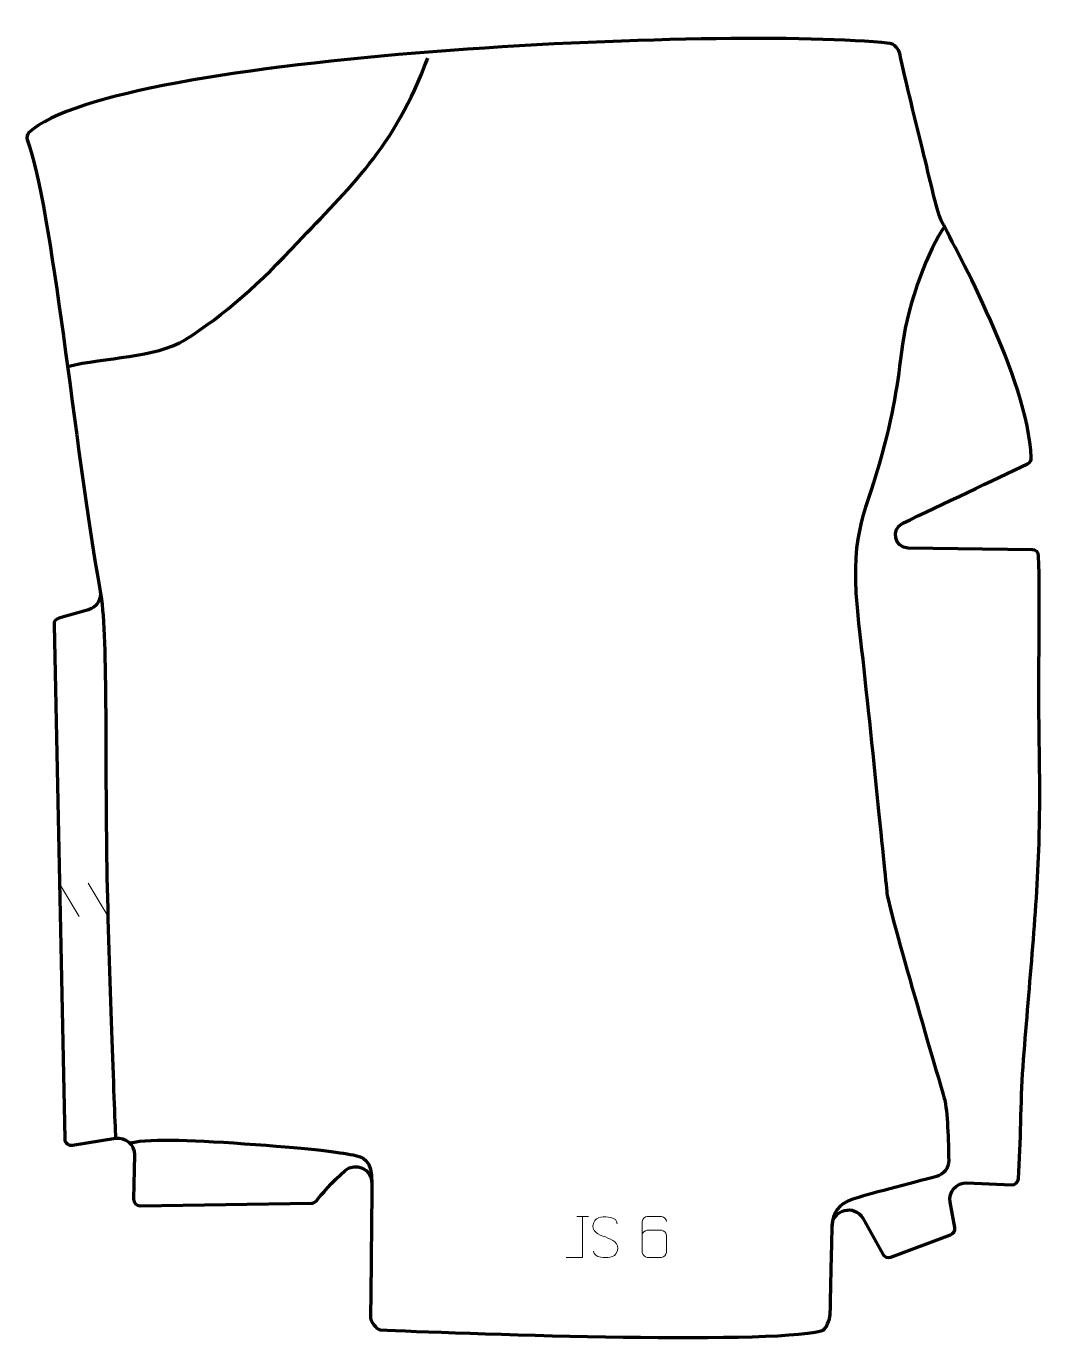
# Model space of a CAD drawing. Header units: millimetres. Extents: x -311 to 311, y -391 to 417.
import ezdxf

# ---------------------------------------------------------------- set-up
doc = ezdxf.new("R2010")
doc.units = ezdxf.units.MM
doc.header["$MEASUREMENT"] = 0
doc.layers.add('layer 1', color=7, linetype='Continuous')
doc.layers.add('layer 2', color=7, linetype='Continuous')

msp = doc.modelspace()

# ---------------------------------------------------------------- linework, layer by layer
at = {"layer": 'layer 1', "color": 230, "lineweight": 200}
msp.add_open_spline([(-99.7992, -374.9369), (-99.4564, -345.4046), (-99.1077, -313.9175), (-98.9254, -292.1009), (-98.9254, -292.1009), (-98.8538, -283.5245), (-108.9065, -278.8442), (-115.423, -284.4205), (-115.423, -284.4205), (-123.1637, -291.0447), (-130.2898, -299.5664), (-133.0048, -302.9357), (-133.0048, -302.9357), (-133.752, -303.8628), (-134.8713, -304.4103), (-136.0619, -304.4283), (-136.0619, -304.4283), (-136.0619, -304.4283), (-241.0095, -305.9947), (-241.0095, -305.9947), (-241.0095, -305.9947), (-243.2715, -306.0282), (-245.1112, -304.181), (-245.0682, -301.919), (-245.0682, -301.919), (-245.0682, -301.919), (-244.5514, -274.6853), (-244.5514, -274.6853), (-244.5514, -274.6853), (-244.4328, -268.4514), (-249.9855, -263.6306), (-256.1407, -264.6227), (-256.1407, -264.6227), (-256.1407, -264.6227), (-282.5709, -268.8828), (-282.5709, -268.8828), (-282.5709, -268.8828), (-284.9691, -269.2694), (-287.1556, -267.4463), (-287.2064, -265.0174), (-287.2064, -265.0174), (-287.2064, -265.0174), (-293.8058, 50.3103), (-293.8058, 50.3103), (-293.8058, 50.3103), (-293.8436, 52.1267), (-292.6525, 53.7407), (-290.9056, 54.2399), (-290.9056, 54.2399), (-290.9056, 54.2399), (-272.6265, 59.4631), (-272.6265, 59.4631), (-272.6265, 59.4631), (-267.7049, 60.8696), (-264.6346, 65.7662), (-265.5247, 70.8067), (-265.5247, 70.8067), (-281.5796, 161.7528), (-294.6962, 305.0963), (-310.2022, 347.7524), (-310.2022, 347.7524), (-310.7512, 349.263), (-310.3292, 350.9546), (-309.146, 352.0422), (-309.146, 352.0422), (-256.122, 400.7649), (122.124, 417.1526), (218.4535, 406.7249), (218.4535, 406.7249), (221.3383, 406.4126), (224.0531, 402.9563), (224.6046, 400.4881), (224.6046, 400.4881), (228.4922, 383.0926), (234.2945, 359.0122), (239.4587, 338.1184), (239.4587, 338.1184), (244.0692, 319.4635), (247.496, 303.2643), (250.683, 296.8907), (250.683, 296.8907), (258.8131, 280.6303), (303.1217, 201.5895), (305.2701, 152.7308), (305.2701, 152.7308), (305.3414, 151.1077), (304.4464, 149.5985), (302.9753, 148.9085), (302.9753, 148.9085), (282.7417, 139.4191), (250.3722, 123.9449), (226.4948, 112.4972), (226.4948, 112.4972), (218.8716, 108.8425), (221.3908, 97.4011), (229.8437, 97.2847), (229.8437, 97.2847), (229.8437, 97.2847), (305.8039, 96.236), (305.8039, 96.236), (305.8039, 96.236), (307.9498, 96.2063), (309.6855, 94.489), (309.7476, 92.3438), (309.7476, 92.3438), (310.56, 64.2849), (309.8396, 35.5232), (309.9141, 6.0462), (309.9141, 6.0462), (309.9874, -23.1981), (310.9816, -53.1465), (310.0305, -83.8117), (310.0305, -83.8117), (308.655, -128.1456), (303.6032, -173.8409), (300.2522, -220.7427), (300.2522, -220.7427), (298.6351, -243.3745), (298.9783, -266.2871), (297.3552, -289.4631), (297.3552, -289.4631), (297.2035, -291.6289), (295.356, -293.282), (293.1868, -293.1867), (293.1868, -293.1867), (293.1868, -293.1867), (265.7378, -291.9816), (265.7378, -291.9816), (265.7378, -291.9816), (259.3099, -291.6994), (254.2919, -297.473), (255.4674, -303.799), (255.4674, -303.799), (255.4674, -303.799), (258.3507, -319.3131), (258.3507, -319.3131), (258.3507, -319.3131), (258.7059, -321.2251), (257.6345, -323.1153), (255.8117, -323.793), (255.8117, -323.793), (255.8117, -323.793), (219.1098, -337.4388), (219.1098, -337.4388), (219.1098, -337.4388), (217.2612, -338.126), (215.1876, -337.3633), (214.2249, -335.6421), (214.2249, -335.6421), (214.2249, -335.6421), (201.944, -313.6856), (201.944, -313.6856), (201.944, -313.6856), (196.9744, -304.8009), (183.4559, -308.1568), (183.2189, -318.3341), (183.2189, -318.3341), (183.2189, -318.3341), (182.6129, -344.3326), (181.9499, -372.816), (181.9499, -372.816), (181.8917, -375.3197), (179.7257, -381.9737), (176.4972, -382.7557), (176.4972, -382.7557), (141.9312, -391.129), (-51.6405, -384.1158), (-94.064, -381.9978), (-94.064, -381.9978), (-96.1881, -381.8918), (-99.8158, -376.3659), (-99.7992, -374.9369)], degree=3, knots=[0, 0, 0, 0, 0.02272727, 0.02272727, 0.02272727, 0.02272727, 0.04545455, 0.04545455, 0.04545455, 0.04545455, 0.06818182, 0.06818182, 0.06818182, 0.06818182, 0.09090909, 0.09090909, 0.09090909, 0.09090909, 0.11363636, 0.11363636, 0.11363636, 0.11363636, 0.13636364, 0.13636364, 0.13636364, 0.13636364, 0.15909091, 0.15909091, 0.15909091, 0.15909091, 0.18181818, 0.18181818, 0.18181818, 0.18181818, 0.20454545, 0.20454545, 0.20454545, 0.20454545, 0.22727273, 0.22727273, 0.22727273, 0.22727273, 0.25, 0.25, 0.25, 0.25, 0.27272727, 0.27272727, 0.27272727, 0.27272727, 0.29545455, 0.29545455, 0.29545455, 0.29545455, 0.31818182, 0.31818182, 0.31818182, 0.31818182, 0.34090909, 0.34090909, 0.34090909, 0.34090909, 0.36363636, 0.36363636, 0.36363636, 0.36363636, 0.38636364, 0.38636364, 0.38636364, 0.38636364, 0.40909091, 0.40909091, 0.40909091, 0.40909091, 0.43181818, 0.43181818, 0.43181818, 0.43181818, 0.45454545, 0.45454545, 0.45454545, 0.45454545, 0.47727273, 0.47727273, 0.47727273, 0.47727273, 0.5, 0.5, 0.5, 0.5, 0.52272727, 0.52272727, 0.52272727, 0.52272727, 0.54545455, 0.54545455, 0.54545455, 0.54545455, 0.56818182, 0.56818182, 0.56818182, 0.56818182, 0.59090909, 0.59090909, 0.59090909, 0.59090909, 0.61363636, 0.61363636, 0.61363636, 0.61363636, 0.63636364, 0.63636364, 0.63636364, 0.63636364, 0.65909091, 0.65909091, 0.65909091, 0.65909091, 0.68181818, 0.68181818, 0.68181818, 0.68181818, 0.70454545, 0.70454545, 0.70454545, 0.70454545, 0.72727273, 0.72727273, 0.72727273, 0.72727273, 0.75, 0.75, 0.75, 0.75, 0.77272727, 0.77272727, 0.77272727, 0.77272727, 0.79545455, 0.79545455, 0.79545455, 0.79545455, 0.81818182, 0.81818182, 0.81818182, 0.81818182, 0.84090909, 0.84090909, 0.84090909, 0.84090909, 0.86363636, 0.86363636, 0.86363636, 0.86363636, 0.88636364, 0.88636364, 0.88636364, 0.88636364, 0.90909091, 0.90909091, 0.90909091, 0.90909091, 0.93181818, 0.93181818, 0.93181818, 0.93181818, 0.95454545, 0.95454545, 0.95454545, 0.95454545, 1, 1, 1, 1], dxfattribs=at)
at = {"layer": 'layer 1', "color": 250, "lineweight": 9}
for points in [[(-290.6622, -108.1032), (-290.6622, -108.1032), (-278.2979, -128.6475), (-278.2979, -128.6475)], [(-272.9323, -108.1032), (-272.9323, -108.1032), (-260.568, -128.6475), (-260.568, -128.6475)], [(26.5884, -312.6521), (26.5884, -312.6521), (33.7566, -312.6521), (33.7566, -312.6521)]]:
    msp.add_open_spline(points, degree=3, dxfattribs=at)
for points, knots in [([(20.1505, -337.6057), (20.1505, -337.6057), (30.1725, -337.6057), (30.1725, -337.6057), (30.1725, -337.6057), (30.1725, -337.6057), (30.1725, -312.6521), (30.1725, -312.6521)], [0, 0, 0, 0, 0.33333333, 0.33333333, 0.33333333, 0.33333333, 1, 1, 1, 1]), ([(44.1725, -325.1289), (39.9242, -323.6585), (35.0161, -321.8627), (37.0212, -316.3424), (37.0212, -316.3424), (38.5247, -312.2025), (43.7383, -312.591), (47.3419, -313.1921), (47.3419, -313.1921), (50.2025, -313.6693), (51.0672, -314.8825), (51.3778, -316.9666)], [0, 0, 0, 0, 0.25, 0.25, 0.25, 0.25, 0.5, 0.5, 0.5, 0.5, 1, 1, 1, 1]), ([(81.6024, -315.5882), (81.5783, -314.2487), (80.2221, -312.5955), (78.6502, -312.6298), (78.6502, -312.6298), (75.6654, -312.6301), (72.6802, -312.6301), (69.6948, -312.6298), (69.6948, -312.6298), (68.4757, -312.6149), (66.7475, -314.0525), (66.7425, -315.5882), (66.7425, -315.5882), (66.7428, -321.9487), (66.7428, -328.3095), (66.7425, -334.6702), (66.7425, -334.6702), (66.7472, -335.8331), (68.4757, -337.6042), (69.6948, -337.6286), (69.6948, -337.6286), (72.6802, -337.6283), (75.6654, -337.6283), (78.6502, -337.6286), (78.6502, -337.6286), (79.9283, -337.5848), (81.598, -335.9703), (81.6024, -334.6702), (81.6024, -334.6702), (81.6024, -331.0869), (81.6024, -327.5038), (81.6024, -323.9211), (81.6024, -323.9211), (81.5639, -322.4429), (79.9812, -321.01), (78.6502, -321.012), (78.6502, -321.012), (75.6654, -321.0117), (72.6802, -321.0117), (69.6948, -321.012), (69.6948, -321.012), (68.3653, -321.007), (66.7223, -322.5143), (66.764, -323.9428)], [0, 0, 0, 0, 0.08333333, 0.08333333, 0.08333333, 0.08333333, 0.16666667, 0.16666667, 0.16666667, 0.16666667, 0.25, 0.25, 0.25, 0.25, 0.33333333, 0.33333333, 0.33333333, 0.33333333, 0.41666667, 0.41666667, 0.41666667, 0.41666667, 0.5, 0.5, 0.5, 0.5, 0.58333333, 0.58333333, 0.58333333, 0.58333333, 0.66666667, 0.66666667, 0.66666667, 0.66666667, 0.75, 0.75, 0.75, 0.75, 0.83333333, 0.83333333, 0.83333333, 0.83333333, 1, 1, 1, 1]), ([(44.1725, -325.129), (48.1911, -326.7757), (53.2206, -328.664), (51.3866, -334.0243), (51.3866, -334.0243), (49.9268, -338.2907), (45.016, -338.034), (41.2899, -337.4793), (41.2899, -337.4793), (38.5399, -337.0695), (37.319, -335.856), (36.941, -333.7438)], [0, 0, 0, 0, 0.25, 0.25, 0.25, 0.25, 0.5, 0.5, 0.5, 0.5, 1, 1, 1, 1])]:
    msp.add_open_spline(points, degree=3, knots=knots, dxfattribs=at)
at = {"layer": 'layer 2', "color": 142, "lineweight": 200}
for points, knots in [([(-285.516, 208.6276), (-262.0823, 214.5574), (-232.4367, 213.4772), (-213.2509, 225.1933), (-213.2509, 225.1933), (-190.4032, 239.146), (-166.088, 261.322), (-144.5216, 284.3605), (-144.5216, 284.3605), (-113.6981, 317.288), (-84.7577, 342.9659), (-64.7308, 397.7455)], [0, 0, 0, 0, 0.25, 0.25, 0.25, 0.25, 0.5, 0.5, 0.5, 0.5, 1, 1, 1, 1]), ([(252.0353, 294.2411), (242.753, 281.6709), (229.6046, 247.6049), (226.3174, 222.2053), (226.3174, 222.2053), (223.0306, 196.8053), (221.2374, 181.5653), (211.9742, 148.6945), (211.9742, 148.6945), (202.7106, 115.8241), (193.1482, 105.3653), (199.4233, 51.2785), (199.4233, 51.2785), (205.6986, -2.8085), (215.5598, -103.512), (216.7554, -114.2696), (216.7554, -114.2696), (217.9506, -125.0273), (249.3648, -231.1093), (252.0353, -240.6717), (252.0353, -240.6717), (253.9114, -247.3896), (254.4695, -267.0877), (254.6356, -278.2111), (254.6356, -278.2111), (254.7044, -282.8258), (251.6084, -286.8859), (247.1402, -288.0402), (247.1402, -288.0402), (232.7757, -291.7511), (202.3995, -299.6678), (195.8374, -301.9305), (195.8374, -301.9305), (187.1718, -304.9185), (183.4073, -310.2405), (183.2189, -318.3343)], [0, 0, 0, 0, 0.1, 0.1, 0.1, 0.1, 0.2, 0.2, 0.2, 0.2, 0.3, 0.3, 0.3, 0.3, 0.4, 0.4, 0.4, 0.4, 0.5, 0.5, 0.5, 0.5, 0.6, 0.6, 0.6, 0.6, 0.7, 0.7, 0.7, 0.7, 0.8, 0.8, 0.8, 0.8, 1, 1, 1, 1]), ([(-265.5246, 70.8067), (-260.8326, 47.2941), (-262.6565, -32.7905), (-261.4613, -98.5317), (-261.4613, -98.5317), (-260.2657, -164.2725), (-256.7968, -244.2483), (-256.1407, -264.6226)], [0, 0, 0, 0, 0.33333333, 0.33333333, 0.33333333, 0.33333333, 1, 1, 1, 1]), ([(-247.4848, -267.4218), (-232.3757, -264.2785), (-207.6537, -265.805), (-170.2205, -268.4219), (-170.2205, -268.4219), (-134.3042, -270.9326), (-119.6251, -273.0772), (-110.456, -274.8333), (-110.456, -274.8333), (-104.3809, -275.9964), (-98.7943, -277.6908), (-98.9255, -292.101)], [0, 0, 0, 0, 0.25, 0.25, 0.25, 0.25, 0.5, 0.5, 0.5, 0.5, 1, 1, 1, 1])]:
    msp.add_open_spline(points, degree=3, knots=knots, dxfattribs=at)

doc.saveas('drawing.dxf')
